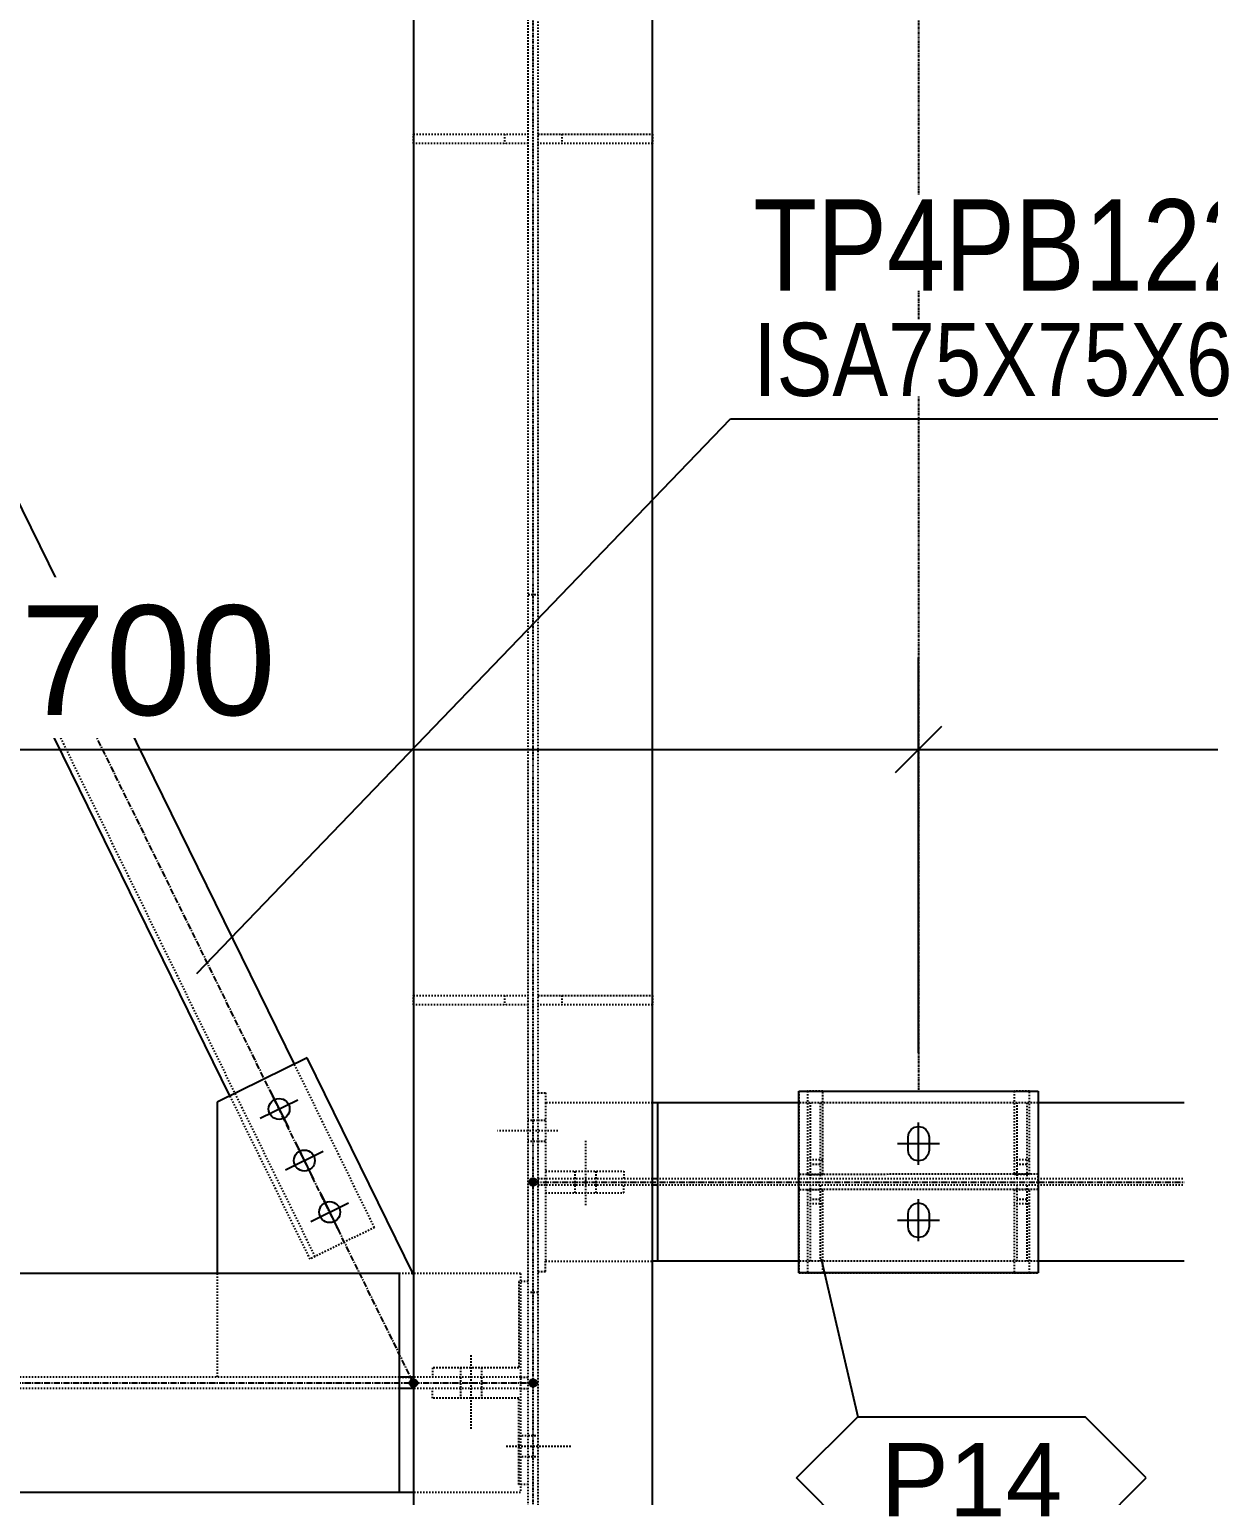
# Model space of a CAD drawing. Header units: millimetres. Extents: x 2102 to 21371, y 12217 to 26594.
# Drawn here: x 16605 to 17838, y 16403 to 17935 of the extents above; entities that cross this region are included whole.
import ezdxf

# ---------------------------------------------------------------- set-up
doc = ezdxf.new("R2010")
doc.units = ezdxf.units.MM
for name, pattern in [('CENTER', [12.7, 7.9375, -1.5875, 1.5875, -1.5875]), ('DXK_LINE_DOT2', [3.9198, 1.9599, -1.9599]), ('DXK_LINE_DOT3', [5.9187, 2.979, -0.9799, 0.9799, -0.9799]), ('DXK_LINE_DOT5', [7.8785, 2.979, -0.9799, 0.9799, -0.9799, 0.9799, -0.9799])]:
    doc.linetypes.add(name, pattern=pattern)
for name, color, linetype in [('1', 7, 'Continuous'), ('2', 7, 'Continuous'), ('4', 7, 'Continuous'), ('6', 7, 'Continuous'), ('7', 7, 'Continuous'), ('8', 7, 'Continuous')]:
    doc.layers.add(name, color=color, linetype=linetype)
doc.styles.add('Arial', font='arial.ttf', dxfattribs={"height": 0.2})
doc.styles.add('Arial Narrow', font='ARIALN.TTF', dxfattribs={"height": 0.2})

# ---------------------------------------------------------------- blocks, each defined once
blk = doc.blocks.new('GridLine-116860372-116903 - 114867')
at = {"layer": '2', "color": 7, "linetype": 'DXK_LINE_DOT5'}
blk.add_line((20200.6, 12454.5), (20200.6, 27661.7), dxfattribs=at)
blk = doc.blocks.new('Part-116860372-157441 - 114867')
at = {"layer": '1', "color": 6, "linetype": 'DXK_LINE_DOT2'}
for p, q in [((20194.3, 16350.9), (20206.8, 16350.9)), ((20206.8, 15439), (20194.3, 15439))]:
    blk.add_line(p, q, dxfattribs=at)
blk = doc.blocks.new('Part-116860372-114981 - 114867')
at = {"layer": '4', "linetype": 'Continuous'}
blk.add_hatch(color=4, dxfattribs=at).paths.add_polyline_path([(20200.6, 15315.8, -1), (20200.6, 15325.8, -1)])
at = {"layer": '1', "color": 6, "linetype": 'DXK_LINE_DOT2'}
for p, q in [((20184.3, 15464), (20025.6, 15464)), ((20184.3, 15464), (20184.3, 15177.7)), ((20025.6, 15328.3), (9338.1, 15328.3)), ((20184.3, 15328.3), (20044.3, 15328.3)), ((20025.6, 15313.4), (9338.1, 15313.4)), ((20184.3, 15313.4), (20044.3, 15313.4)), ((20184.3, 15177.7), (14135.7, 15177.7))]:
    blk.add_line(p, q, dxfattribs=at)
at = {"layer": '2', "color": 2, "linetype": 'Continuous'}
for p, q in [((20025.6, 15464), (18841.8, 15464)), ((20025.6, 15464), (20025.6, 15177.7)), ((20043.7, 15464), (20044.3, 15464)), ((20044.3, 15328.3), (20025.6, 15328.3)), ((20044.3, 15313.4), (20025.6, 15313.4)), ((20044.3, 15177.7), (9338.1, 15177.7))]:
    blk.add_line(p, q, dxfattribs=at)
at = {"layer": '4', "color": 4, "linetype": 'CENTER'}
blk.add_line((9338.1, 15320.8), (20200.6, 15320.8), dxfattribs=at)
at = {"layer": '4', "color": 4, "linetype": 'Continuous'}
blk.add_circle((20200.6, 15320.8), 5, dxfattribs=at)
blk = doc.blocks.new('Part-116860372-114997 - 114867')
at = {"layer": '4', "linetype": 'Continuous'}
blk.add_hatch(color=4, dxfattribs=at).paths.add_polyline_path([(20200.6, 15578.3, -1), (20200.6, 15588.3, -1)])
at = {"layer": '1', "color": 6, "linetype": 'DXK_LINE_DOT2'}
for p, q in [((20216.8, 15686.9), (20216.8, 15479.8)), ((20356.8, 15686.9), (20216.8, 15686.9)), ((20860.5, 15686.9), (20548, 15686.9)), ((20356.8, 15587.5), (20216.8, 15587.5)), ((20356.8, 15579.1), (20216.8, 15579.1)), ((23934.7, 15587.5), (20363.1, 15587.5)), ((23934.7, 15579.1), (20363.1, 15579.1)), ((20216.8, 15479.8), (20356.8, 15479.8)), ((20860.5, 15479.8), (20548, 15479.8))]:
    blk.add_line(p, q, dxfattribs=at)
at = {"layer": '2', "color": 2, "linetype": 'Continuous'}
for p, q in [((20548, 15686.9), (20356.8, 15686.9)), ((20363.1, 15686.9), (20363.1, 15479.8)), ((22423, 15686.9), (20860.5, 15686.9)), ((20363.1, 15587.5), (20356.8, 15587.5)), ((20363.1, 15579.1), (20356.8, 15579.1)), ((20363.1, 15479.8), (20356.8, 15479.8)), ((20548, 15479.8), (20363.1, 15479.8)), ((22423, 15479.8), (20860.5, 15479.8))]:
    blk.add_line(p, q, dxfattribs=at)
at = {"layer": '4', "color": 4, "linetype": 'CENTER'}
blk.add_line((20200.6, 15583.3), (23950.6, 15583.3), dxfattribs=at)
at = {"layer": '4', "color": 4, "linetype": 'Continuous'}
blk.add_circle((20200.6, 15583.3), 5, dxfattribs=at)
blk = doc.blocks.new('Part-116860372-116688 - 114867')
at = {"layer": '1', "color": 6, "linetype": 'DXK_LINE_DOT2'}
for p, q in [((20563.1, 15479.8), (20563.1, 15579.1)), ((20575.6, 15579.1), (20575.6, 15479.8)), ((20575.6, 15560.4), (20563.1, 15560.4))]:
    blk.add_line(p, q, dxfattribs=at)
blk = doc.blocks.new('Part-116860372-115925 - 114867')
at = {"layer": '1', "color": 6, "linetype": 'DXK_LINE_DOT2'}
for p, q in [((20216.8, 15579.1), (20206.8, 15579.1)), ((20319.3, 15569.1), (20319.3, 15579.1)), ((20216.8, 15569.1), (20319.3, 15569.1)), ((20216.8, 15466.6), (20216.8, 15479.8)), ((20206.8, 15466.6), (20216.8, 15466.6))]:
    blk.add_line(p, q, dxfattribs=at)
blk = doc.blocks.new('Part-116860372-115077 - 114867')
at = {"layer": '4', "linetype": 'Continuous'}
for points in [[(19200.6, 17034.6, -1), (19200.6, 17044.6, -1)], [(20044.3, 15315.8, -1), (20044.3, 15325.8, -1)]]:
    blk.add_hatch(color=4, dxfattribs=at).paths.add_polyline_path(points)
at = {"layer": '1', "color": 6, "linetype": 'DXK_LINE_DOT2'}
for p, q in [((19386.7, 16759.7), (19302.6, 16718.3)), ((19491.4, 16546.5), (19386.7, 16759.7)), ((19915.9, 15486), (19309.3, 16721.7)), ((19407.2, 16505.2), (19302.6, 16718.3)), ((19993.3, 15524), (19888.7, 15737.2)), ((19909.2, 15482.7), (19804.5, 15695.9)), ((19993.3, 15524), (19909.2, 15482.7))]:
    blk.add_line(p, q, dxfattribs=at)
at = {"layer": '2', "color": 2, "linetype": 'Continuous'}
for p, q in [((19888.7, 15737.2), (19491.4, 16546.5)), ((19804.5, 15695.9), (19407.2, 16505.2))]:
    blk.add_line(p, q, dxfattribs=at)
at = {"layer": '4', "color": 4, "linetype": 'CENTER'}
blk.add_line((20044.3, 15320.8), (19200.6, 17039.6), dxfattribs=at)
at = {"layer": '4', "color": 4, "linetype": 'Continuous'}
for centre in [(19200.6, 17039.6), (20044.3, 15320.8)]:
    blk.add_circle(centre, 5, dxfattribs=at)
blk = doc.blocks.new('Bolt-116860372-115927 - 114867')
at = {"layer": '1', "color": 1, "linetype": 'DXK_LINE_DOT2'}
for p, q in [((20233.1, 15650), (20154.3, 15650)), ((20206.8, 15663.8), (20194.3, 15663.8)), ((20216.8, 15663.8), (20206.8, 15663.8)), ((20206.8, 15636.3), (20194.3, 15636.3)), ((20216.8, 15636.3), (20206.8, 15636.3))]:
    blk.add_line(p, q, dxfattribs=at)
blk = doc.blocks.new('Part-116860372-115115 - 114867')
at = {"layer": '2', "color": 2, "linetype": 'Continuous'}
for p, q in [((20044.3, 20964.1), (20044.3, 12960.8)), ((20356.8, 12960.8), (20356.8, 20964.1))]:
    blk.add_line(p, q, dxfattribs=at)
blk = doc.blocks.new('Part-116860372-115117 - 114867')
at = {"layer": '1', "color": 6, "linetype": 'DXK_LINE_DOT2'}
for p, q in [((20194.3, 12960.8), (20194.3, 20964.1)), ((20206.8, 20964.1), (20206.8, 12960.8))]:
    blk.add_line(p, q, dxfattribs=at)
blk = doc.blocks.new('Part-116860372-116641 - 114867')
at = {"layer": '1', "color": 6, "linetype": 'DXK_LINE_DOT2'}
for p, q in [((20559.3, 15702.1), (20559.3, 15593.3)), ((20579.3, 15702.1), (20559.3, 15702.1)), ((20579.3, 15593.3), (20579.3, 15702.1)), ((20579.3, 15612.1), (20559.3, 15612.1)), ((20559.3, 15593.3), (20579.3, 15593.3))]:
    blk.add_line(p, q, dxfattribs=at)
blk = doc.blocks.new('Part-116860372-149898 - 114867')
at = {"layer": '1', "color": 6, "linetype": 'DXK_LINE_DOT2'}
for p, q in [((20069.3, 15300.9), (20069.3, 15313.4)), ((20184.3, 15313.4), (20194.3, 15313.4)), ((20181.8, 15300.9), (20069.3, 15300.9)), ((20181.8, 15188.4), (20181.8, 15300.9)), ((20194.3, 15188.4), (20181.8, 15188.4))]:
    blk.add_line(p, q, dxfattribs=at)
blk = doc.blocks.new('Part-116860372-116639 - 114867')
at = {"layer": '1', "color": 6, "linetype": 'DXK_LINE_DOT2'}
for p, q in [((20860.5, 15593.4), (20548, 15593.3)), ((20548, 15573.3), (20548, 15593.3)), ((20860.5, 15573.4), (20860.5, 15593.4)), ((20860.5, 15573.4), (20548, 15573.3))]:
    blk.add_line(p, q, dxfattribs=at)
blk = doc.blocks.new('Part-116860372-116359 - 114867')
at = {"layer": '1', "color": 6, "linetype": 'DXK_LINE_DOT2'}
for p, q in [((20044.3, 16939.6), (20044.3, 16952.1)), ((20044.3, 16952.1), (20194.3, 16952.1)), ((20163.1, 16952.1), (20163.1, 16939.6)), ((20194.3, 16939.6), (20044.3, 16939.6))]:
    blk.add_line(p, q, dxfattribs=at)
blk = doc.blocks.new('Part-116860372-116689 - 114867')
at = {"layer": '1', "color": 6, "linetype": 'DXK_LINE_DOT2'}
for p, q in [((20563.1, 15587.5), (20563.1, 15686.9)), ((20575.6, 15686.9), (20575.6, 15587.5)), ((20575.6, 15606.3), (20563.1, 15606.3))]:
    blk.add_line(p, q, dxfattribs=at)
blk = doc.blocks.new('Bolt-116860372-116646 - 114867')
at = {"layer": '2', "color": 1, "linetype": 'Continuous'}
for p, q in [((20691.6, 15647.4), (20694.6, 15651.8)), ((20694.6, 15651.8), (20699, 15654.8)), ((20699, 15654.8), (20704.3, 15655.9)), ((20704.3, 15605.9), (20704.3, 15660.9)), ((20704.3, 15655.9), (20704.3, 15655.9)), ((20704.3, 15655.9), (20709.5, 15654.8)), ((20709.5, 15654.8), (20714, 15651.8)), ((20714, 15651.8), (20717, 15647.4)), ((20676.8, 15633.4), (20731.8, 15633.4)), ((20690.5, 15642.1), (20691.6, 15647.4)), ((20690.5, 15624.6), (20690.5, 15642.1)), ((20717, 15647.4), (20718, 15642.1)), ((20718, 15642.1), (20718, 15624.6)), ((20691.6, 15619.4), (20690.5, 15624.6)), ((20694.6, 15614.9), (20691.6, 15619.4)), ((20699, 15611.9), (20694.6, 15614.9)), ((20704.3, 15610.9), (20699, 15611.9)), ((20709.5, 15611.9), (20704.3, 15610.9)), ((20704.3, 15610.9), (20704.3, 15610.9)), ((20714, 15614.9), (20709.5, 15611.9)), ((20717, 15619.4), (20714, 15614.9)), ((20718, 15624.6), (20717, 15619.4)), ((20694.6, 15551.8), (20699, 15554.8)), ((20699, 15554.8), (20704.3, 15555.9)), ((20704.3, 15505.9), (20704.3, 15560.9)), ((20704.3, 15555.9), (20704.3, 15555.9)), ((20704.3, 15555.9), (20709.5, 15554.8)), ((20709.5, 15554.8), (20714, 15551.8)), ((20676.8, 15533.4), (20731.8, 15533.4)), ((20690.5, 15542.1), (20691.6, 15547.4)), ((20690.5, 15524.6), (20690.5, 15542.1)), ((20691.6, 15547.4), (20694.6, 15551.8)), ((20714, 15551.8), (20717, 15547.4)), ((20717, 15547.4), (20718, 15542.1)), ((20718, 15542.1), (20718, 15524.6)), ((20691.6, 15519.4), (20690.5, 15524.6)), ((20694.6, 15514.9), (20691.6, 15519.4)), ((20699, 15511.9), (20694.6, 15514.9)), ((20714, 15514.9), (20709.5, 15511.9)), ((20717, 15519.4), (20714, 15514.9)), ((20718, 15524.6), (20717, 15519.4)), ((20704.3, 15510.9), (20699, 15511.9)), ((20709.5, 15511.9), (20704.3, 15510.9)), ((20704.3, 15510.9), (20704.3, 15510.9))]:
    blk.add_line(p, q, dxfattribs=at)
blk = doc.blocks.new('Part-116860372-116361 - 114867')
at = {"layer": '1', "color": 6, "linetype": 'DXK_LINE_DOT2'}
for p, q in [((20044.3, 15814.6), (20044.3, 15827.1)), ((20044.3, 15827.1), (20194.3, 15827.1)), ((20163.1, 15827.1), (20163.1, 15814.6)), ((20194.3, 15814.6), (20044.3, 15814.6))]:
    blk.add_line(p, q, dxfattribs=at)
blk = doc.blocks.new('Bolt-116860372-149900 - 114867')
at = {"layer": '1', "color": 1, "linetype": 'DXK_LINE_DOT2'}
for p, q in [((20119.3, 15357), (20119.3, 15259.5)), ((20105.6, 15340.8), (20105.6, 15328.3)), ((20105.6, 15328.3), (20105.6, 15313.4)), ((20133.1, 15340.8), (20133.1, 15328.3)), ((20133.1, 15328.3), (20133.1, 15313.4)), ((20105.6, 15313.4), (20105.6, 15300.9)), ((20133.1, 15313.4), (20133.1, 15300.9))]:
    blk.add_line(p, q, dxfattribs=at)
blk = doc.blocks.new('Bolt-116860372-115926 - 114867')
at = {"layer": '1', "color": 1, "linetype": 'DXK_LINE_DOT2'}
for p, q in [((20269.3, 15552.9), (20269.3, 15637.9)), ((20255.6, 15587.5), (20255.6, 15597.5)), ((20283.1, 15587.5), (20283.1, 15597.5)), ((20255.6, 15579.1), (20255.6, 15587.5)), ((20255.6, 15569.1), (20255.6, 15579.1)), ((20283.1, 15579.1), (20283.1, 15587.5)), ((20283.1, 15569.1), (20283.1, 15579.1))]:
    blk.add_line(p, q, dxfattribs=at)
blk = doc.blocks.new('Part-116860372-116640 - 114867')
at = {"layer": '2', "color": 2, "linetype": 'Continuous'}
for p, q in [((20548, 15464.6), (20548, 15702.1)), ((20548, 15702.1), (20860.5, 15702.1)), ((20860.5, 15702.1), (20860.6, 15464.6)), ((20860.6, 15464.6), (20548, 15464.6))]:
    blk.add_line(p, q, dxfattribs=at)
blk = doc.blocks.new('Part-116860372-116644 - 114867')
at = {"layer": '1', "color": 6, "linetype": 'DXK_LINE_DOT2'}
for p, q in [((20829.3, 15702.1), (20829.3, 15593.4)), ((20849.3, 15702.1), (20829.3, 15702.1)), ((20849.3, 15593.4), (20849.3, 15702.1)), ((20849.3, 15612.1), (20829.3, 15612.1)), ((20829.3, 15593.4), (20849.3, 15593.4))]:
    blk.add_line(p, q, dxfattribs=at)
blk = doc.blocks.new('Part-116860372-115924 - 114867')
at = {"layer": '1', "color": 6, "linetype": 'DXK_LINE_DOT2'}
for p, q in [((20206.8, 15700), (20216.8, 15700)), ((20216.8, 15700), (20216.8, 15686.9)), ((20216.8, 15597.5), (20319.3, 15597.5)), ((20319.3, 15597.5), (20319.3, 15587.5)), ((20216.8, 15587.5), (20206.8, 15587.5))]:
    blk.add_line(p, q, dxfattribs=at)
blk = doc.blocks.new('Part-116860372-116645 - 114867')
at = {"layer": '1', "color": 6, "linetype": 'DXK_LINE_DOT2'}
for p, q in [((20849.3, 15573.3), (20829.3, 15573.3)), ((20829.3, 15573.3), (20829.3, 15464.6)), ((20849.3, 15464.6), (20849.3, 15573.3)), ((20849.3, 15554.6), (20829.3, 15554.6)), ((20829.3, 15464.6), (20849.3, 15464.6))]:
    blk.add_line(p, q, dxfattribs=at)
blk = doc.blocks.new('Part-116860372-116360 - 114867')
at = {"layer": '1', "color": 6, "linetype": 'DXK_LINE_DOT2'}
for p, q in [((20206.8, 15827.1), (20356.8, 15827.1)), ((20238.1, 15827.1), (20238.1, 15814.6)), ((20356.8, 15827.1), (20356.8, 15814.6)), ((20356.8, 15814.6), (20206.8, 15814.6))]:
    blk.add_line(p, q, dxfattribs=at)
blk = doc.blocks.new('Part-116860372-149899 - 114867')
at = {"layer": '1', "color": 6, "linetype": 'DXK_LINE_DOT2'}
for p, q in [((20194.3, 15453.3), (20181.8, 15453.3)), ((20181.8, 15453.3), (20181.8, 15340.8)), ((20181.8, 15340.8), (20069.3, 15340.8)), ((20069.3, 15340.8), (20069.3, 15328.3)), ((20184.3, 15328.3), (20194.3, 15328.3))]:
    blk.add_line(p, q, dxfattribs=at)
blk = doc.blocks.new('Part-116860372-116290 - 114867')
at = {"layer": '1', "color": 6, "linetype": 'DXK_LINE_DOT2'}
for p, q in [((19787.7, 15464), (19787.7, 15328.3)), ((20044.7, 15462), (20044.3, 15462.7)), ((20044.7, 15328.3), (20044.7, 15462)), ((20025.6, 15328.3), (20044.3, 15328.3))]:
    blk.add_line(p, q, dxfattribs=at)
at = {"layer": '2', "color": 2, "linetype": 'Continuous'}
for p, q in [((19905.5, 15745.5), (19787.7, 15687.6)), ((20044.3, 15462.7), (19905.5, 15745.5)), ((19787.7, 15687.6), (19787.7, 15464))]:
    blk.add_line(p, q, dxfattribs=at)
blk = doc.blocks.new('Bolt-116860372-116291 - 114867')
at = {"layer": '2', "color": 1, "linetype": 'Continuous'}
for p, q in [((19844, 15666.6), (19893.3, 15690.8)), ((19856.5, 15703.4), (19880.8, 15654)), ((19889.6, 15636), (19913.8, 15586.7)), ((19877, 15599.2), (19926.4, 15623.5)), ((19910.1, 15531.9), (19959.4, 15556.1)), ((19922.6, 15568.7), (19946.9, 15519.3))]:
    blk.add_line(p, q, dxfattribs=at)
for centre in [(19868.7, 15678.7), (19901.7, 15611.3), (19934.8, 15544)]:
    blk.add_circle(centre, 13.7, dxfattribs=at)
blk = doc.blocks.new('Part-116860372-116358 - 114867')
at = {"layer": '1', "color": 6, "linetype": 'DXK_LINE_DOT2'}
for p, q in [((20206.8, 16952.1), (20356.8, 16952.1)), ((20238.1, 16952.1), (20238.1, 16939.6)), ((20356.8, 16952.1), (20356.8, 16939.6)), ((20356.8, 16939.6), (20206.8, 16939.6))]:
    blk.add_line(p, q, dxfattribs=at)
blk = doc.blocks.new('Part-116860372-116642 - 114867')
at = {"layer": '1', "color": 6, "linetype": 'DXK_LINE_DOT2'}
for p, q in [((20548, 15702.1), (20548, 15464.6)), ((20548, 15702.1), (20860.5, 15702.1)), ((20860.5, 15702.1), (20860.6, 15464.6)), ((20548, 15464.6), (20860.6, 15464.6))]:
    blk.add_line(p, q, dxfattribs=at)
blk = doc.blocks.new('Part-116860372-116643 - 114867')
at = {"layer": '1', "color": 6, "linetype": 'DXK_LINE_DOT2'}
for p, q in [((20579.3, 15573.3), (20559.3, 15573.3)), ((20559.3, 15573.3), (20559.3, 15464.6)), ((20579.3, 15464.6), (20579.3, 15573.3)), ((20579.3, 15554.6), (20559.3, 15554.6)), ((20559.3, 15464.6), (20579.3, 15464.6))]:
    blk.add_line(p, q, dxfattribs=at)
blk = doc.blocks.new('Part-116860372-116690 - 114867')
at = {"layer": '1', "color": 6, "linetype": 'DXK_LINE_DOT2'}
for p, q in [((20833.1, 15479.8), (20833.1, 15579.1)), ((20845.6, 15579.1), (20845.6, 15479.8)), ((20845.6, 15560.4), (20833.1, 15560.4))]:
    blk.add_line(p, q, dxfattribs=at)
blk = doc.blocks.new('Part-116860372-116691 - 114867')
at = {"layer": '1', "color": 6, "linetype": 'DXK_LINE_DOT2'}
for p, q in [((20833.1, 15587.5), (20833.1, 15686.9)), ((20845.6, 15686.9), (20845.6, 15587.5)), ((20845.6, 15606.3), (20833.1, 15606.3))]:
    blk.add_line(p, q, dxfattribs=at)
blk = doc.blocks.new('Bolt-116860372-149901 - 114867')
at = {"layer": '1', "color": 1, "linetype": 'DXK_LINE_DOT2'}
for p, q in [((20181.8, 15252.1), (20194.3, 15252.1)), ((20194.3, 15252.1), (20206.8, 15252.1)), ((20165.6, 15238.4), (20250.6, 15238.4)), ((20181.8, 15224.6), (20194.3, 15224.6)), ((20194.3, 15224.6), (20206.8, 15224.6))]:
    blk.add_line(p, q, dxfattribs=at)
blk = doc.blocks.new('Part-116860372-157427 - 114867')
at = {"layer": '1', "color": 6, "linetype": 'DXK_LINE_DOT2'}
for p, q in [((20044.3, 18189.6), (20044.3, 16952.1)), ((20356.8, 16952.1), (20356.8, 18189.6)), ((20044.3, 16939.6), (20044.3, 15827.1)), ((20356.8, 15827.1), (20356.8, 16939.6)), ((20044.3, 15814.6), (20044.3, 14577.1)), ((20356.8, 14577.1), (20356.8, 15814.6))]:
    blk.add_line(p, q, dxfattribs=at)
blk = doc.blocks.new('Line-116860372-129147 - 114867')
at = {"layer": '7', "color": 1, "linetype": 'DXK_LINE_DOT3'}
blk.add_line((20704.3, 18689.6), (20704.3, 15702.1), dxfattribs=at)
blk = doc.blocks.new('StraightDimension-116860372-128679 - 114867')
at = {"color": 0}
blk.add_wipeout([(21261.7, 15760.7), (21051.7, 15760.7), (21051.7, 15256), (21261.7, 15256)], dxfattribs=at).dxf.layer = '6'
blk = doc.blocks.new('StraightDimension-116860372-159498 - 114867')
at = {"layer": '6', "color": 3, "linetype": 'Continuous'}
for p, q in [((20704.3, 15752.1), (20704.3, 16268.2)), ((22579.3, 15752.1), (22579.3, 16268.2)), ((20734.3, 16178.2), (20674.3, 16118.2)), ((22549.3, 16118.2), (22609.3, 16178.2)), ((20704.3, 16148.2), (22579.3, 16148.2))]:
    blk.add_line(p, q, dxfattribs=at)
at = {"color": 0}
blk.add_wipeout([(21894.1, 16163.2), (21894.1, 16373.2), (21389.4, 16373.2), (21389.4, 16163.2)], dxfattribs=at).dxf.layer = '6'
at = {"layer": '6', "color": 7, "style": 'Arial'}
blk.add_text('1500', height=143.26, dxfattribs=at).set_placement((21419.4, 16193.2))
blk = doc.blocks.new('StraightDimension-116860372-159499 - 114867')
at = {"layer": '6', "color": 3, "linetype": 'Continuous'}
for p, q in [((18579.3, 15695.8), (18579.3, 16268.2)), ((20704.3, 15752.1), (20704.3, 16268.2)), ((18609.3, 16178.2), (18549.3, 16118.2)), ((20674.3, 16118.2), (20734.3, 16178.2)), ((18579.3, 16148.2), (20704.3, 16148.2))]:
    blk.add_line(p, q, dxfattribs=at)
at = {"color": 0}
blk.add_wipeout([(19894.1, 16163.2), (19894.1, 16373.2), (19389.4, 16373.2), (19389.4, 16163.2)], dxfattribs=at).dxf.layer = '6'
at = {"layer": '6', "color": 7, "style": 'Arial'}
blk.add_text('1700', height=143.26, dxfattribs=at).set_placement((19419.4, 16193.2))
blk = doc.blocks.new('Text-116860372-130474 - 114867')
at = {"layer": '7', "color": 6, "linetype": 'Continuous'}
for p, q in [((20576.9, 15483.1), (20624.8, 15276.8)), ((20544.8, 15196.8), (20624.8, 15276.8)), ((20624.8, 15276.8), (20921.9, 15276.8)), ((21001.9, 15196.8), (20921.9, 15276.8)), ((20624.8, 15116.8), (20544.8, 15196.8)), ((20921.9, 15116.8), (21001.9, 15196.8)), ((20624.8, 15116.8), (20921.9, 15116.8))]:
    blk.add_line(p, q, dxfattribs=at)
at = {"color": 0, "linetype": 'Continuous'}
blk.add_wipeout([(20891.9, 15146.8), (20891.9, 15246.8), (20654.8, 15246.8), (20654.8, 15146.8)], dxfattribs=at).dxf.layer = '7'
at = {"layer": '7', "color": 7, "linetype": 'Continuous', "style": 'Arial'}
blk.add_text('P14', height=95.51, dxfattribs=at).set_placement((20654.8, 15146.8))
blk = doc.blocks.new('Mark-116860372-130049 - 114867')
at = {"layer": '8', "color": 7, "linetype": 'Continuous'}
for p, q in [((19761.1, 15855.5), (20458.4, 16580.1)), ((20458.4, 16580.1), (21180.6, 16580.1))]:
    blk.add_line(p, q, dxfattribs=at)
at = {"color": 0}
for points in [[(21150.6, 16747.6), (21150.6, 16872.6), (20488.4, 16872.6), (20488.4, 16747.6)], [(21115.7, 16610.1), (21115.7, 16710.1), (20488.4, 16710.1), (20488.4, 16610.1)]]:
    blk.add_wipeout(points, dxfattribs=at).dxf.layer = '8'
for points in [[(21150.6, 16747.6), (21150.6, 16872.6), (20488.4, 16872.6), (20488.4, 16747.6)], [(21115.7, 16610.1), (21115.7, 16710.1), (20488.4, 16710.1), (20488.4, 16610.1)]]:
    blk.add_wipeout(points, dxfattribs=at).dxf.layer = '8'
at = {"layer": '8', "color": 7, "style": 'Arial Narrow'}
for s, height, p in [('TP4PB122', 119.3, (20488.4, 16747.6)), ('ISA75X75X6', 95.44, (20488.4, 16610.1))]:
    blk.add_text(s, height=height, dxfattribs=at).set_placement(p)

msp = doc.modelspace()

# ---------------------------------------------------------------- block references
at = {"xscale": 0.8, "yscale": 0.8, "zscale": 0.8}
for name in ['GridLine-116860372-116903 - 114867', 'Part-116860372-115115 - 114867', 'Part-116860372-157427 - 114867', 'Part-116860372-115117 - 114867', 'Line-116860372-129147 - 114867', 'Part-116860372-115077 - 114867', 'Part-116860372-116359 - 114867', 'Part-116860372-116358 - 114867', 'Part-116860372-157441 - 114867', 'Part-116860372-116361 - 114867', 'Part-116860372-116360 - 114867', 'Part-116860372-116290 - 114867', 'Bolt-116860372-116291 - 114867', 'Part-116860372-115924 - 114867', 'Part-116860372-116640 - 114867', 'Part-116860372-116642 - 114867', 'Part-116860372-116641 - 114867', 'Part-116860372-116644 - 114867', 'Part-116860372-114997 - 114867', 'Part-116860372-116689 - 114867', 'Part-116860372-116691 - 114867', 'Bolt-116860372-115927 - 114867', 'Bolt-116860372-116646 - 114867', 'Bolt-116860372-115926 - 114867', 'Part-116860372-116639 - 114867', 'Part-116860372-115925 - 114867', 'Part-116860372-116643 - 114867', 'Part-116860372-116688 - 114867', 'Part-116860372-116645 - 114867', 'Part-116860372-116690 - 114867', 'Part-116860372-114981 - 114867', 'Part-116860372-149899 - 114867', 'Bolt-116860372-149900 - 114867', 'Part-116860372-149898 - 114867', 'Bolt-116860372-149901 - 114867']:
    msp.add_blockref(name, (971.5, 4264.2), dxfattribs=at)

# ---------------------------------------------------------------- next in the draw order: block references
msp.add_blockref('StraightDimension-116860372-128679 - 114867', (971.5, 4264.2), dxfattribs=at)

# ---------------------------------------------------------------- next in the draw order: block references
for name in ['StraightDimension-116860372-159498 - 114867', 'Text-116860372-130474 - 114867']:
    msp.add_blockref(name, (971.5, 4264.2), dxfattribs=at)

# ---------------------------------------------------------------- next in the draw order: block references
msp.add_blockref('StraightDimension-116860372-159499 - 114867', (971.5, 4264.2), dxfattribs=at)

# ---------------------------------------------------------------- next in the draw order: block references
msp.add_blockref('Mark-116860372-130049 - 114867', (971.5, 4264.2), dxfattribs=at)

doc.saveas('drawing.dxf')
